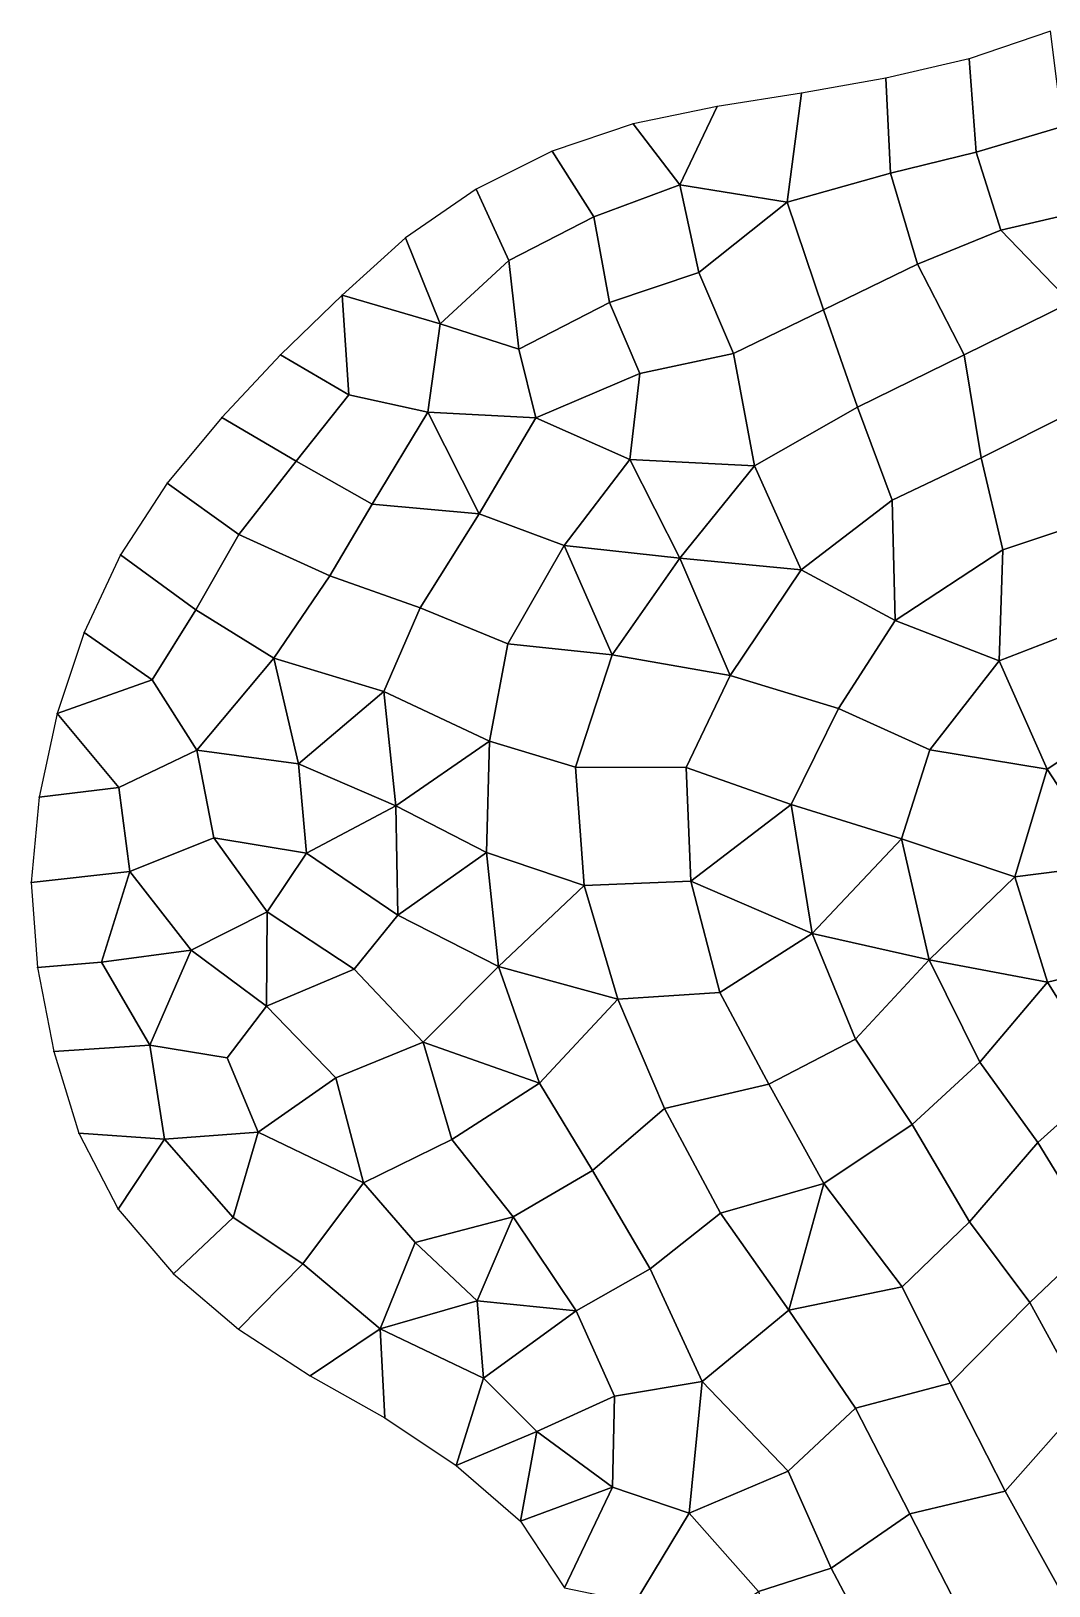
# Model space of a CAD drawing. Extents: x 380707 to 407438, y 6452841 to 6483357.
# Drawn here: x 388625 to 389694, y 6460444 to 6462076 of the extents above; entities that cross this region are included whole.
import ezdxf

# ---------------------------------------------------------------- set-up
doc = ezdxf.new("R2010")
doc.units = 0
for name, color, linetype in [('MESH_BOUND', 25, 'CONTINUOUS'), ('MESH_ELEMS', 18, 'CONTINUOUS'), ('MESH_NDSTRNGS', 17, 'CONTINUOUS'), ('MESH_NODES', 18, 'CONTINUOUS')]:
    doc.layers.add(name, color=color, linetype=linetype)

msp = doc.modelspace()

# ---------------------------------------------------------------- linework, layer by layer
at = {"layer": 'MESH_BOUND', "color": 25}
for points in [[(389695.659, 6462075.73, 2.086), (389610.525, 6462046.69, 0.976)], [(389610.525, 6462046.69, 0.976), (389523.02, 6462026.47, 2.156)], [(389523.02, 6462026.47, 2.156), (389434.493, 6462010.68, 1.408)], [(389434.493, 6462010.68, 1.408), (389345.648, 6461996.71, 0.567)], [(389345.648, 6461996.71, 0.567), (389257.548, 6461978.56, -0.469)], [(389257.548, 6461978.56, -0.469), (389172.577, 6461949.68, -0.459)], [(389172.577, 6461949.68, -0.459), (389092.59, 6461909.74, -0.526)], [(389092.59, 6461909.74, -0.526), (389018.619, 6461858.75, -0.293)], [(389018.619, 6461858.75, -0.293), (388951.879, 6461798.45, -0.091)], [(388951.879, 6461798.45, -0.091), (388887.391, 6461735.77, 0.456)], [(388887.391, 6461735.77, 0.456), (388825.812, 6461670.29, -0.223)], [(388825.812, 6461670.29, -0.223), (388768.214, 6461601.33, -0.468)], [(388768.214, 6461601.33, -0.468), (388719.257, 6461525.87, -1.069)], [(388719.257, 6461525.87, -1.069), (388681.218, 6461444.6, -0.613)], [(388681.218, 6461444.6, -0.613), (388652.776, 6461359.61, -0.475)], [(388652.776, 6461359.61, -0.475), (388633.765, 6461271.8, -0.302)], [(388633.765, 6461271.8, -0.302), (388625.359, 6461182.24, -0.295)], [(388625.359, 6461182.24, -0.295), (388632.24, 6461092.87, -0.336)], [(388632.24, 6461092.87, -0.336), (388649.137, 6461004.78, -0.487)], [(388649.137, 6461004.78, -0.487), (388675.566, 6460919.06, -0.673)], [(388675.566, 6460919.06, -0.673), (388716.92, 6460839.18, -0.722)], [(388716.92, 6460839.18, -0.722), (388774.988, 6460771.16, -1.362)], [(388774.988, 6460771.16, -1.362), (388843.197, 6460713.4, -1.882)], [(388843.197, 6460713.4, -1.882), (388918.585, 6460664.4, -1.271)], [(388918.585, 6460664.4, -1.271), (388996.971, 6460620.29, -0.011)], [(388996.971, 6460620.29, -0.011), (389071.702, 6460570.32, 1.483)], [(389071.702, 6460570.32, 1.483), (389139.14, 6460511.63, 1.967)], [(389139.14, 6460511.63, 1.967), (389185.513, 6460441.77, 0.373)]]:
    msp.add_polyline3d(points, dxfattribs=at)
at = {"layer": 'MESH_ELEMS', "color": 178}
for points in [[(389610.525, 6462046.69, 0.976), (389617.64, 6461948.67, -4.382), (389708.422, 6461975.64, -5.199), (389695.659, 6462075.73, 2.086)], [(389523.02, 6462026.47, 2.156), (389527.652, 6461926.44, -4), (389617.64, 6461948.67, -4.382), (389610.525, 6462046.69, 0.976)], [(389434.493, 6462010.68, 1.408), (389419.285, 6461896.12, -3.801), (389527.652, 6461926.44, -4), (389523.02, 6462026.47, 2.156)], [(389419.285, 6461896.12, -3.801), (389434.493, 6462010.68, 1.408), (389345.648, 6461996.71, 0.567), (389306.453, 6461914.21, -3.01)], [(389306.453, 6461914.21, -3.01), (389345.648, 6461996.71, 0.567), (389257.548, 6461978.56, -0.469), (389306.453, 6461914.21, -3.01)], [(389257.548, 6461978.56, -0.469), (389172.577, 6461949.68, -0.459), (389216.301, 6461880.91, -3.767), (389306.453, 6461914.21, -3.01)], [(389643.719, 6461866.76, -5.037), (389750.519, 6461891.69, -5.045), (389708.422, 6461975.64, -5.199), (389617.64, 6461948.67, -4.382)], [(389216.301, 6461880.91, -3.767), (389172.577, 6461949.68, -0.459), (389092.59, 6461909.74, -0.526), (389127.171, 6461835.03, -3.673)], [(389556.196, 6461831.13, -4.741), (389643.719, 6461866.76, -5.037), (389617.64, 6461948.67, -4.382), (389527.652, 6461926.44, -4)], [(389527.652, 6461926.44, -4), (389419.285, 6461896.12, -3.801), (389457.61, 6461783.12, -4.335), (389556.196, 6461831.13, -4.741)], [(389018.619, 6461858.75, -0.293), (389054.992, 6461768.63, -1.78), (389127.171, 6461835.03, -3.673), (389092.59, 6461909.74, -0.526)], [(389216.301, 6461880.91, -3.767), (389232.88, 6461790.94, -3.586), (389326.608, 6461822.21, -3.731), (389306.453, 6461914.21, -3.01)], [(389326.608, 6461822.21, -3.731), (389419.285, 6461896.12, -3.801), (389306.453, 6461914.21, -3.01), (389326.608, 6461822.21, -3.731)], [(389326.608, 6461822.21, -3.731), (389363.115, 6461737.32, -4.019), (389457.61, 6461783.12, -4.335), (389419.285, 6461896.12, -3.801)], [(389643.719, 6461866.76, -5.037), (389717, 6461791, -4.946), (389750.519, 6461891.69, -5.045), (389643.719, 6461866.76, -5.037)], [(389232.88, 6461790.94, -3.586), (389216.301, 6461880.91, -3.767), (389127.171, 6461835.03, -3.673), (389137.443, 6461741.84, -3.996)], [(388951.879, 6461798.45, -0.091), (389054.992, 6461768.63, -1.78), (389018.619, 6461858.75, -0.293), (388951.879, 6461798.45, -0.091)], [(389605.093, 6461735.92, -4.987), (389717, 6461791, -4.946), (389643.719, 6461866.76, -5.037), (389556.196, 6461831.13, -4.741)], [(389127.171, 6461835.03, -3.673), (389054.992, 6461768.63, -1.78), (389137.443, 6461741.84, -3.996), (389127.171, 6461835.03, -3.673)], [(389605.093, 6461735.92, -4.987), (389556.196, 6461831.13, -4.741), (389457.61, 6461783.12, -4.335), (389493.185, 6461680.84, -4.877)], [(389326.608, 6461822.21, -3.731), (389232.88, 6461790.94, -3.586), (389264.633, 6461716.25, -2.855), (389363.115, 6461737.32, -4.019)], [(388887.391, 6461735.77, 0.456), (388958.849, 6461693.82, -0.729), (388951.879, 6461798.45, -0.091), (388887.391, 6461735.77, 0.456)], [(388958.849, 6461693.82, -0.729), (389041.814, 6461675.8, -3.189), (389054.992, 6461768.63, -1.78), (388951.879, 6461798.45, -0.091)], [(389264.633, 6461716.25, -2.855), (389232.88, 6461790.94, -3.586), (389137.443, 6461741.84, -3.996), (389155.545, 6461669.83, -4.157)], [(389493.185, 6461680.84, -4.877), (389457.61, 6461783.12, -4.335), (389363.115, 6461737.32, -4.019), (389385.004, 6461619.43, -4.684)], [(389719.112, 6461676.16, -5.013), (389717, 6461791, -4.946), (389605.093, 6461735.92, -4.987), (389622.91, 6461627.78, -5.01)], [(389041.814, 6461675.8, -3.189), (389155.545, 6461669.83, -4.157), (389137.443, 6461741.84, -3.996), (389054.992, 6461768.63, -1.78)], [(388903.8, 6461624.24, -1.552), (388958.849, 6461693.82, -0.729), (388887.391, 6461735.77, 0.456), (388825.812, 6461670.29, -0.223)], [(389253.954, 6461625.94, -4.086), (389385.004, 6461619.43, -4.684), (389363.115, 6461737.32, -4.019), (389264.633, 6461716.25, -2.855)], [(389493.185, 6461680.84, -4.877), (389529.412, 6461583.33, -5.054), (389622.91, 6461627.78, -5.01), (389605.093, 6461735.92, -4.987)], [(389253.954, 6461625.94, -4.086), (389264.633, 6461716.25, -2.855), (389155.545, 6461669.83, -4.157), (389253.954, 6461625.94, -4.086)], [(388958.849, 6461693.82, -0.729), (388903.8, 6461624.24, -1.552), (388983.564, 6461579.07, -4.51), (389041.814, 6461675.8, -3.189)], [(389529.412, 6461583.33, -5.054), (389493.185, 6461680.84, -4.877), (389385.004, 6461619.43, -4.684), (389433.859, 6461510.43, -4.945)], [(388825.812, 6461670.29, -0.223), (388768.214, 6461601.33, -0.468), (388843.503, 6461547.45, -4.25), (388903.8, 6461624.24, -1.552)], [(388983.564, 6461579.07, -4.51), (389096.054, 6461569.04, -4.268), (389041.814, 6461675.8, -3.189), (388983.564, 6461579.07, -4.51)], [(389041.814, 6461675.8, -3.189), (389096.054, 6461569.04, -4.268), (389155.545, 6461669.83, -4.157), (389041.814, 6461675.8, -3.189)], [(389185.143, 6461535.88, -4.093), (389253.954, 6461625.94, -4.086), (389155.545, 6461669.83, -4.157), (389096.054, 6461569.04, -4.268)], [(389733.859, 6461560.71, -5.114), (389719.112, 6461676.16, -5.013), (389622.91, 6461627.78, -5.01), (389645.886, 6461531.4, -5.087)], [(388938.914, 6461503.96, -4.506), (388983.564, 6461579.07, -4.51), (388903.8, 6461624.24, -1.552), (388843.503, 6461547.45, -4.25)], [(389253.954, 6461625.94, -4.086), (389185.143, 6461535.88, -4.093), (389306.482, 6461522.52, -4.488), (389253.954, 6461625.94, -4.086)], [(389385.004, 6461619.43, -4.684), (389253.954, 6461625.94, -4.086), (389306.482, 6461522.52, -4.488), (389385.004, 6461619.43, -4.684)], [(389306.482, 6461522.52, -4.488), (389433.859, 6461510.43, -4.945), (389385.004, 6461619.43, -4.684), (389306.482, 6461522.52, -4.488)], [(389645.886, 6461531.4, -5.087), (389622.91, 6461627.78, -5.01), (389529.412, 6461583.33, -5.054), (389532.841, 6461457.13, -5.097)], [(388719.257, 6461525.87, -1.069), (388798.443, 6461468.33, -4.339), (388843.503, 6461547.45, -4.25), (388768.214, 6461601.33, -0.468)], [(389033.854, 6461470.24, -4.362), (389096.054, 6461569.04, -4.268), (388983.564, 6461579.07, -4.51), (388938.914, 6461503.96, -4.506)], [(389532.841, 6461457.13, -5.097), (389529.412, 6461583.33, -5.054), (389433.859, 6461510.43, -4.945), (389532.841, 6461457.13, -5.097)], [(389096.054, 6461569.04, -4.268), (389033.854, 6461470.24, -4.362), (389125.869, 6461432.75, -4.299), (389185.143, 6461535.88, -4.093)], [(388798.443, 6461468.33, -4.339), (388880.28, 6461417.49, -4.525), (388938.914, 6461503.96, -4.506), (388843.503, 6461547.45, -4.25)], [(389645.886, 6461531.4, -5.087), (389642.007, 6461414.75, -5.143), (389750.423, 6461456.66, -5.145), (389733.859, 6461560.71, -5.114)], [(389235.713, 6461421.07, -4.434), (389185.143, 6461535.88, -4.093), (389125.869, 6461432.75, -4.299), (389235.713, 6461421.07, -4.434)], [(389185.143, 6461535.88, -4.093), (389235.713, 6461421.07, -4.434), (389306.482, 6461522.52, -4.488), (389185.143, 6461535.88, -4.093)], [(389645.886, 6461531.4, -5.087), (389532.841, 6461457.13, -5.097), (389642.007, 6461414.75, -5.143), (389645.886, 6461531.4, -5.087)], [(388798.443, 6461468.33, -4.339), (388719.257, 6461525.87, -1.069), (388681.218, 6461444.6, -0.613), (388752.634, 6461394.9, -4.399)], [(389235.713, 6461421.07, -4.434), (389359.338, 6461399.46, -4.885), (389306.482, 6461522.52, -4.488), (389235.713, 6461421.07, -4.434)], [(389306.482, 6461522.52, -4.488), (389359.338, 6461399.46, -4.885), (389433.859, 6461510.43, -4.945), (389306.482, 6461522.52, -4.488)], [(388938.914, 6461503.96, -4.506), (388880.28, 6461417.49, -4.525), (388995.924, 6461382.43, -4.45), (389033.854, 6461470.24, -4.362)], [(389473.232, 6461364.76, -5.091), (389532.841, 6461457.13, -5.097), (389433.859, 6461510.43, -4.945), (389359.338, 6461399.46, -4.885)], [(388880.28, 6461417.49, -4.525), (388798.443, 6461468.33, -4.339), (388752.634, 6461394.9, -4.399), (388799.246, 6461320.85, -4.588)], [(389125.869, 6461432.75, -4.299), (389033.854, 6461470.24, -4.362), (388995.924, 6461382.43, -4.45), (389106.889, 6461330.57, -4.49)], [(389569.242, 6461321.18, -5.176), (389642.007, 6461414.75, -5.143), (389532.841, 6461457.13, -5.097), (389473.232, 6461364.76, -5.091)], [(389642.007, 6461414.75, -5.143), (389692.41, 6461300.87, -5.139), (389787.46, 6461363.79, -5.065), (389750.423, 6461456.66, -5.145)], [(388652.776, 6461359.61, -0.475), (388752.634, 6461394.9, -4.399), (388681.218, 6461444.6, -0.613), (388652.776, 6461359.61, -0.475)], [(389196.931, 6461302.97, -4.692), (389235.713, 6461421.07, -4.434), (389125.869, 6461432.75, -4.299), (389106.889, 6461330.57, -4.49)], [(388880.28, 6461417.49, -4.525), (388799.246, 6461320.85, -4.588), (388906.24, 6461306.65, -4.539), (388880.28, 6461417.49, -4.525)], [(388995.924, 6461382.43, -4.45), (388880.28, 6461417.49, -4.525), (388906.24, 6461306.65, -4.539), (388995.924, 6461382.43, -4.45)], [(389313.326, 6461302.68, -4.996), (389359.338, 6461399.46, -4.885), (389235.713, 6461421.07, -4.434), (389196.931, 6461302.97, -4.692)], [(389313.326, 6461302.68, -4.996), (389423.338, 6461263.8, -5.122), (389473.232, 6461364.76, -5.091), (389359.338, 6461399.46, -4.885)], [(389642.007, 6461414.75, -5.143), (389569.242, 6461321.18, -5.176), (389692.41, 6461300.87, -5.139), (389642.007, 6461414.75, -5.143)], [(388717.484, 6461281.68, -4.457), (388799.246, 6461320.85, -4.588), (388752.634, 6461394.9, -4.399), (388652.776, 6461359.61, -0.475)], [(388906.24, 6461306.65, -4.539), (389008.504, 6461262.72, -4.523), (388995.924, 6461382.43, -4.45), (388906.24, 6461306.65, -4.539)], [(389008.504, 6461262.72, -4.523), (389106.889, 6461330.57, -4.49), (388995.924, 6461382.43, -4.45), (389008.504, 6461262.72, -4.523)], [(388717.484, 6461281.68, -4.457), (388652.776, 6461359.61, -0.475), (388633.765, 6461271.8, -0.302), (388717.484, 6461281.68, -4.457)], [(389539.512, 6461228.07, -5.218), (389569.242, 6461321.18, -5.176), (389473.232, 6461364.76, -5.091), (389423.338, 6461263.8, -5.122)], [(389829.263, 6461266.25, -4.929), (389787.46, 6461363.79, -5.065), (389692.41, 6461300.87, -5.139), (389757.86, 6461200.6, -5.033)], [(388817.295, 6461228.8, -4.595), (388799.246, 6461320.85, -4.588), (388717.484, 6461281.68, -4.457), (388728.896, 6461193.72, -4.489)], [(388817.295, 6461228.8, -4.595), (388914.496, 6461212.92, -4.546), (388906.24, 6461306.65, -4.539), (388799.246, 6461320.85, -4.588)], [(389106.889, 6461330.57, -4.49), (389008.504, 6461262.72, -4.523), (389103.725, 6461213.67, -4.576), (389106.889, 6461330.57, -4.49)], [(389103.725, 6461213.67, -4.576), (389206.068, 6461178.87, -4.911), (389196.931, 6461302.97, -4.692), (389106.889, 6461330.57, -4.49)], [(389658.4, 6461188.13, -5.195), (389692.41, 6461300.87, -5.139), (389569.242, 6461321.18, -5.176), (389539.512, 6461228.07, -5.218)], [(388906.24, 6461306.65, -4.539), (388914.496, 6461212.92, -4.546), (389008.504, 6461262.72, -4.523), (388906.24, 6461306.65, -4.539)], [(389313.326, 6461302.68, -4.996), (389196.931, 6461302.97, -4.692), (389206.068, 6461178.87, -4.911), (389318.2, 6461183.58, -5.096)], [(389313.326, 6461302.68, -4.996), (389318.2, 6461183.58, -5.096), (389423.338, 6461263.8, -5.122), (389313.326, 6461302.68, -4.996)], [(389757.86, 6461200.6, -5.033), (389692.41, 6461300.87, -5.139), (389658.4, 6461188.13, -5.195), (389757.86, 6461200.6, -5.033)], [(388633.765, 6461271.8, -0.302), (388625.359, 6461182.24, -0.295), (388728.896, 6461193.72, -4.489), (388717.484, 6461281.68, -4.457)], [(389008.504, 6461262.72, -4.523), (388914.496, 6461212.92, -4.546), (389010.499, 6461147.91, -4.556), (389008.504, 6461262.72, -4.523)], [(389008.504, 6461262.72, -4.523), (389010.499, 6461147.91, -4.556), (389103.725, 6461213.67, -4.576), (389008.504, 6461262.72, -4.523)], [(389423.338, 6461263.8, -5.122), (389318.2, 6461183.58, -5.096), (389445.707, 6461128.58, -5.164), (389423.338, 6461263.8, -5.122)], [(389423.338, 6461263.8, -5.122), (389445.707, 6461128.58, -5.164), (389539.512, 6461228.07, -5.218), (389423.338, 6461263.8, -5.122)], [(388793.519, 6461111.05, -4.584), (388873.263, 6461151.4, -4.551), (388817.295, 6461228.8, -4.595), (388728.896, 6461193.72, -4.489)], [(388873.263, 6461151.4, -4.551), (388914.496, 6461212.92, -4.546), (388817.295, 6461228.8, -4.595), (388873.263, 6461151.4, -4.551)], [(389568.435, 6461100.81, -5.259), (389539.512, 6461228.07, -5.218), (389445.707, 6461128.58, -5.164), (389568.435, 6461100.81, -5.259)], [(389539.512, 6461228.07, -5.218), (389568.435, 6461100.81, -5.259), (389658.4, 6461188.13, -5.195), (389539.512, 6461228.07, -5.218)], [(388964.494, 6461091.06, -4.613), (389010.499, 6461147.91, -4.556), (388914.496, 6461212.92, -4.546), (388873.263, 6461151.4, -4.551)], [(389010.499, 6461147.91, -4.556), (389116.095, 6461094.04, -4.765), (389103.725, 6461213.67, -4.576), (389010.499, 6461147.91, -4.556)], [(389116.095, 6461094.04, -4.765), (389206.068, 6461178.87, -4.911), (389103.725, 6461213.67, -4.576), (389116.095, 6461094.04, -4.765)], [(388699.153, 6461098.38, -4.423), (388728.896, 6461193.72, -4.489), (388625.359, 6461182.24, -0.295), (388632.24, 6461092.87, -0.336)], [(388699.153, 6461098.38, -4.423), (388793.519, 6461111.05, -4.584), (388728.896, 6461193.72, -4.489), (388699.153, 6461098.38, -4.423)], [(389692.674, 6461077.57, -5.074), (389658.4, 6461188.13, -5.195), (389568.435, 6461100.81, -5.259), (389692.674, 6461077.57, -5.074)], [(389692.674, 6461077.57, -5.074), (389799.088, 6461102.71, -4.812), (389757.86, 6461200.6, -5.033), (389658.4, 6461188.13, -5.195)], [(389206.068, 6461178.87, -4.911), (389116.095, 6461094.04, -4.765), (389241.394, 6461059.65, -5.147), (389206.068, 6461178.87, -4.911)], [(389241.394, 6461059.65, -5.147), (389348.765, 6461066.68, -5.261), (389318.2, 6461183.58, -5.096), (389206.068, 6461178.87, -4.911)], [(389445.707, 6461128.58, -5.164), (389318.2, 6461183.58, -5.096), (389348.765, 6461066.68, -5.261), (389445.707, 6461128.58, -5.164)], [(388873.263, 6461151.4, -4.551), (388793.519, 6461111.05, -4.584), (388872.667, 6461052.3, -4.529), (388873.263, 6461151.4, -4.551)], [(388964.494, 6461091.06, -4.613), (388873.263, 6461151.4, -4.551), (388872.667, 6461052.3, -4.529), (388964.494, 6461091.06, -4.613)], [(389037.163, 6461014.6, -4.657), (389116.095, 6461094.04, -4.765), (389010.499, 6461147.91, -4.556), (388964.494, 6461091.06, -4.613)], [(389348.765, 6461066.68, -5.261), (389399.925, 6460970.39, -5.423), (389490.89, 6461017.71, -5.328), (389445.707, 6461128.58, -5.164)], [(389568.435, 6461100.81, -5.259), (389445.707, 6461128.58, -5.164), (389490.89, 6461017.71, -5.328), (389568.435, 6461100.81, -5.259)], [(388699.153, 6461098.38, -4.423), (388750.035, 6461011.4, -4.423), (388793.519, 6461111.05, -4.584), (388699.153, 6461098.38, -4.423)], [(388793.519, 6461111.05, -4.584), (388750.035, 6461011.4, -4.423), (388831.356, 6460997.91, -4.513), (388872.667, 6461052.3, -4.529)], [(388649.137, 6461004.78, -0.487), (388750.035, 6461011.4, -4.423), (388699.153, 6461098.38, -4.423), (388632.24, 6461092.87, -0.336)], [(388945.262, 6460977.15, -4.53), (389037.163, 6461014.6, -4.657), (388964.494, 6461091.06, -4.613), (388872.667, 6461052.3, -4.529)], [(389159.203, 6460971.62, -5.037), (389116.095, 6461094.04, -4.765), (389037.163, 6461014.6, -4.657), (389159.203, 6460971.62, -5.037)], [(389159.203, 6460971.62, -5.037), (389241.394, 6461059.65, -5.147), (389116.095, 6461094.04, -4.765), (389159.203, 6460971.62, -5.037)], [(389490.89, 6461017.71, -5.328), (389550.704, 6460927.95, -5.401), (389621.79, 6460993.64, -5.237), (389568.435, 6461100.81, -5.259)], [(389692.674, 6461077.57, -5.074), (389568.435, 6461100.81, -5.259), (389621.79, 6460993.64, -5.237), (389692.674, 6461077.57, -5.074)], [(389692.674, 6461077.57, -5.074), (389756.531, 6460975.42, -4.478), (389799.088, 6461102.71, -4.812), (389692.674, 6461077.57, -5.074)], [(389756.531, 6460975.42, -4.478), (389692.674, 6461077.57, -5.074), (389621.79, 6460993.64, -5.237), (389682.582, 6460909.3, -3.999)], [(389290.329, 6460944.95, -5.466), (389241.394, 6461059.65, -5.147), (389159.203, 6460971.62, -5.037), (389215.061, 6460879.81, -5.311)], [(389290.329, 6460944.95, -5.466), (389399.925, 6460970.39, -5.423), (389348.765, 6461066.68, -5.261), (389241.394, 6461059.65, -5.147)], [(388945.262, 6460977.15, -4.53), (388872.667, 6461052.3, -4.529), (388831.356, 6460997.91, -4.513), (388863.794, 6460920, -4.46)], [(388750.035, 6461011.4, -4.423), (388649.137, 6461004.78, -0.487), (388675.566, 6460919.06, -0.673), (388765.405, 6460912.74, -4.293)], [(388831.356, 6460997.91, -4.513), (388750.035, 6461011.4, -4.423), (388765.405, 6460912.74, -4.293), (388863.794, 6460920, -4.46)], [(389067.353, 6460912.39, -4.734), (389037.163, 6461014.6, -4.657), (388945.262, 6460977.15, -4.53), (388974.378, 6460866.74, -4.614)], [(389067.353, 6460912.39, -4.734), (389159.203, 6460971.62, -5.037), (389037.163, 6461014.6, -4.657), (389067.353, 6460912.39, -4.734)], [(389550.704, 6460927.95, -5.401), (389490.89, 6461017.71, -5.328), (389399.925, 6460970.39, -5.423), (389457.945, 6460866.01, -5.63)], [(389682.582, 6460909.3, -3.999), (389621.79, 6460993.64, -5.237), (389550.704, 6460927.95, -5.401), (389610.883, 6460825.83, -4.292)], [(388974.378, 6460866.74, -4.614), (388945.262, 6460977.15, -4.53), (388863.794, 6460920, -4.46), (388974.378, 6460866.74, -4.614)], [(389682.582, 6460909.3, -3.999), (389744.608, 6460808.12, -1.981), (389815.461, 6460875.08, -1.591), (389756.531, 6460975.42, -4.478)], [(389215.061, 6460879.81, -5.311), (389159.203, 6460971.62, -5.037), (389067.353, 6460912.39, -4.734), (389131.485, 6460831.08, -5.008)], [(389399.925, 6460970.39, -5.423), (389290.329, 6460944.95, -5.466), (389349.255, 6460835.06, -5.858), (389457.945, 6460866.01, -5.63)], [(389349.255, 6460835.06, -5.858), (389290.329, 6460944.95, -5.466), (389215.061, 6460879.81, -5.311), (389275.594, 6460776.58, -5.72)], [(389457.945, 6460866.01, -5.63), (389540.13, 6460757.65, -5.01), (389610.883, 6460825.83, -4.292), (389550.704, 6460927.95, -5.401)], [(388675.566, 6460919.06, -0.673), (388716.92, 6460839.18, -0.722), (388765.405, 6460912.74, -4.293), (388675.566, 6460919.06, -0.673)], [(388837.459, 6460830.49, -4.181), (388765.405, 6460912.74, -4.293), (388716.92, 6460839.18, -0.722), (388774.988, 6460771.16, -1.362)], [(388765.405, 6460912.74, -4.293), (388837.459, 6460830.49, -4.181), (388863.794, 6460920, -4.46), (388765.405, 6460912.74, -4.293)], [(388837.459, 6460830.49, -4.181), (388910.675, 6460781.76, -4.12), (388974.378, 6460866.74, -4.614), (388863.794, 6460920, -4.46)], [(389028.811, 6460804.28, -4.807), (389131.485, 6460831.08, -5.008), (389067.353, 6460912.39, -4.734), (388974.378, 6460866.74, -4.614)], [(389610.883, 6460825.83, -4.292), (389674.099, 6460741.22, -2.648), (389744.608, 6460808.12, -1.981), (389682.582, 6460909.3, -3.999)], [(389215.061, 6460879.81, -5.311), (389131.485, 6460831.08, -5.008), (389197.628, 6460732.47, -5.395), (389275.594, 6460776.58, -5.72)], [(388910.675, 6460781.76, -4.12), (388991.893, 6460713.62, -3.215), (389028.811, 6460804.28, -4.807), (388974.378, 6460866.74, -4.614)], [(389349.255, 6460835.06, -5.858), (389420.929, 6460733.2, -6.349), (389457.945, 6460866.01, -5.63), (389349.255, 6460835.06, -5.858)], [(389420.929, 6460733.2, -6.349), (389540.13, 6460757.65, -5.01), (389457.945, 6460866.01, -5.63), (389420.929, 6460733.2, -6.349)], [(388837.459, 6460830.49, -4.181), (388774.988, 6460771.16, -1.362), (388843.197, 6460713.4, -1.882), (388910.675, 6460781.76, -4.12)], [(389131.485, 6460831.08, -5.008), (389028.811, 6460804.28, -4.807), (389093.732, 6460743.12, -4.71), (389131.485, 6460831.08, -5.008)], [(389197.628, 6460732.47, -5.395), (389131.485, 6460831.08, -5.008), (389093.732, 6460743.12, -4.71), (389197.628, 6460732.47, -5.395)], [(389275.594, 6460776.58, -5.72), (389330.092, 6460658.15, -6.234), (389420.929, 6460733.2, -6.349), (389349.255, 6460835.06, -5.858)], [(389540.13, 6460757.65, -5.01), (389590.464, 6460656.48, -5.316), (389674.099, 6460741.22, -2.648), (389610.883, 6460825.83, -4.292)], [(389028.811, 6460804.28, -4.807), (388991.893, 6460713.62, -3.215), (389093.732, 6460743.12, -4.71), (389028.811, 6460804.28, -4.807)], [(389804.627, 6460705.87, -1.71), (389744.608, 6460808.12, -1.981), (389674.099, 6460741.22, -2.648), (389731.253, 6460636.97, -2.51)], [(388918.585, 6460664.4, -1.271), (388991.893, 6460713.62, -3.215), (388910.675, 6460781.76, -4.12), (388843.197, 6460713.4, -1.882)], [(389275.594, 6460776.58, -5.72), (389197.628, 6460732.47, -5.395), (389238.167, 6460643.04, -5.358), (389330.092, 6460658.15, -6.234)], [(389540.13, 6460757.65, -5.01), (389420.929, 6460733.2, -6.349), (389491.024, 6460630.35, -6.725), (389590.464, 6460656.48, -5.316)], [(389093.732, 6460743.12, -4.71), (388991.893, 6460713.62, -3.215), (389100.498, 6460661.77, -3.015), (389093.732, 6460743.12, -4.71)], [(389100.498, 6460661.77, -3.015), (389197.628, 6460732.47, -5.395), (389093.732, 6460743.12, -4.71), (389100.498, 6460661.77, -3.015)], [(389238.167, 6460643.04, -5.358), (389197.628, 6460732.47, -5.395), (389100.498, 6460661.77, -3.015), (389156.568, 6460605.71, -2.42)], [(389491.024, 6460630.35, -6.725), (389420.929, 6460733.2, -6.349), (389330.092, 6460658.15, -6.234), (389420.385, 6460564.1, -6.819)], [(389590.464, 6460656.48, -5.316), (389648.185, 6460543.26, -5.644), (389731.253, 6460636.97, -2.51), (389674.099, 6460741.22, -2.648)], [(388991.893, 6460713.62, -3.215), (388918.585, 6460664.4, -1.271), (388996.971, 6460620.29, -0.011), (388991.893, 6460713.62, -3.215)], [(388996.971, 6460620.29, -0.011), (389071.702, 6460570.32, 1.483), (389100.498, 6460661.77, -3.015), (388991.893, 6460713.62, -3.215)], [(389100.498, 6460661.77, -3.015), (389071.702, 6460570.32, 1.483), (389156.568, 6460605.71, -2.42), (389100.498, 6460661.77, -3.015)], [(389316.43, 6460520.22, -2.607), (389330.092, 6460658.15, -6.234), (389238.167, 6460643.04, -5.358), (389235.894, 6460547.49, -2.216)], [(389420.385, 6460564.1, -6.819), (389330.092, 6460658.15, -6.234), (389316.43, 6460520.22, -2.607), (389420.385, 6460564.1, -6.819)], [(389548.127, 6460519.46, -6.672), (389648.185, 6460543.26, -5.644), (389590.464, 6460656.48, -5.316), (389491.024, 6460630.35, -6.725)], [(389235.894, 6460547.49, -2.216), (389238.167, 6460643.04, -5.358), (389156.568, 6460605.71, -2.42), (389235.894, 6460547.49, -2.216)], [(389648.185, 6460543.26, -5.644), (389709.186, 6460433.72, -6.053), (389789.506, 6460514.84, -3.395), (389731.253, 6460636.97, -2.51)], [(389420.385, 6460564.1, -6.819), (389465.462, 6460462.52, -6.835), (389548.127, 6460519.46, -6.672), (389491.024, 6460630.35, -6.725)], [(389156.568, 6460605.71, -2.42), (389071.702, 6460570.32, 1.483), (389139.14, 6460511.63, 1.967), (389156.568, 6460605.71, -2.42)], [(389235.894, 6460547.49, -2.216), (389156.568, 6460605.71, -2.42), (389139.14, 6460511.63, 1.967), (389235.894, 6460547.49, -2.216)], [(389420.385, 6460564.1, -6.819), (389316.43, 6460520.22, -2.607), (389389.197, 6460437.82, -1.181), (389465.462, 6460462.52, -6.835)], [(389185.513, 6460441.77, 0.373), (389235.894, 6460547.49, -2.216), (389139.14, 6460511.63, 1.967), (389185.513, 6460441.77, 0.373)], [(389259.682, 6460426.2, -0.155), (389316.43, 6460520.22, -2.607), (389235.894, 6460547.49, -2.216), (389185.513, 6460441.77, 0.373)], [(389605.23, 6460408.57, -6.708), (389709.186, 6460433.72, -6.053), (389648.185, 6460543.26, -5.644), (389548.127, 6460519.46, -6.672)], [(389389.197, 6460437.82, -1.181), (389316.43, 6460520.22, -2.607), (389259.682, 6460426.2, -0.155), (389318.236, 6460389, -0.446)], [(389605.23, 6460408.57, -6.708), (389548.127, 6460519.46, -6.672), (389465.462, 6460462.52, -6.835), (389520.515, 6460358.39, -6.112)], [(389465.462, 6460462.52, -6.835), (389389.197, 6460437.82, -1.181), (389427.035, 6460323.09, -0.747), (389520.515, 6460358.39, -6.112)]]:
    msp.add_3dface(points, dxfattribs=at)
at = {"layer": 'MESH_NDSTRNGS', "color": 17}
for points in [[(388719.257, 6461525.87, -1.069), (388798.443, 6461468.33, -4.339)], [(388798.443, 6461468.33, -4.339), (388880.28, 6461417.49, -4.525)], [(388880.28, 6461417.49, -4.525), (388995.924, 6461382.43, -4.45)], [(388995.924, 6461382.43, -4.45), (389008.504, 6461262.72, -4.523)], [(389008.504, 6461262.72, -4.523), (389103.725, 6461213.67, -4.576)], [(389103.725, 6461213.67, -4.576), (389116.095, 6461094.04, -4.765)], [(389116.095, 6461094.04, -4.765), (389159.203, 6460971.62, -5.037)], [(389159.203, 6460971.62, -5.037), (389215.061, 6460879.81, -5.311)], [(389215.061, 6460879.81, -5.311), (389275.594, 6460776.58, -5.72)], [(389275.594, 6460776.58, -5.72), (389330.092, 6460658.15, -6.234)], [(389330.092, 6460658.15, -6.234), (389238.167, 6460643.04, -5.358)], [(389238.167, 6460643.04, -5.358), (389235.894, 6460547.49, -2.216)], [(389235.894, 6460547.49, -2.216), (389139.14, 6460511.63, 1.967)]]:
    msp.add_polyline3d(points, dxfattribs=at)
for p in [(388719.257, 6461525.87, -1.069), (388798.443, 6461468.33, -4.339), (388880.28, 6461417.49, -4.525), (388995.924, 6461382.43, -4.45), (389008.504, 6461262.72, -4.523), (389103.725, 6461213.67, -4.576), (389116.095, 6461094.04, -4.765), (389159.203, 6460971.62, -5.037), (389215.061, 6460879.81, -5.311), (389275.594, 6460776.58, -5.72), (389330.092, 6460658.15, -6.234), (389238.167, 6460643.04, -5.358), (389235.894, 6460547.49, -2.216), (389139.14, 6460511.63, 1.967)]:
    msp.add_point(p, dxfattribs=at)
at = {"layer": 'MESH_NODES', "color": 18}
for p in [(389610.525, 6462046.69, 0.976), (389523.02, 6462026.47, 2.156), (389434.493, 6462010.68, 1.408), (389345.648, 6461996.71, 0.567), (389257.548, 6461978.56, -0.469), (389172.577, 6461949.68, -0.459), (389617.64, 6461948.67, -4.382), (389527.652, 6461926.44, -4), (389092.59, 6461909.74, -0.526), (389306.453, 6461914.21, -3.01), (389419.285, 6461896.12, -3.801), (389216.301, 6461880.91, -3.767), (389018.619, 6461858.75, -0.293), (389643.719, 6461866.76, -5.037), (389127.171, 6461835.03, -3.673), (389556.196, 6461831.13, -4.741), (389326.608, 6461822.21, -3.731), (388951.879, 6461798.45, -0.091), (389232.88, 6461790.94, -3.586), (389457.61, 6461783.12, -4.335), (389054.992, 6461768.63, -1.78), (388887.391, 6461735.77, 0.456), (389137.443, 6461741.84, -3.996), (389363.115, 6461737.32, -4.019), (389605.093, 6461735.92, -4.987), (389264.633, 6461716.25, -2.855), (388958.849, 6461693.82, -0.729), (389493.185, 6461680.84, -4.877), (388825.812, 6461670.29, -0.223), (389041.814, 6461675.8, -3.189), (389155.545, 6461669.83, -4.157), (388903.8, 6461624.24, -1.552), (389253.954, 6461625.94, -4.086), (389385.004, 6461619.43, -4.684), (389622.91, 6461627.78, -5.01), (388768.214, 6461601.33, -0.468), (388983.564, 6461579.07, -4.51), (389529.412, 6461583.33, -5.054), (389096.054, 6461569.04, -4.268), (388843.503, 6461547.45, -4.25), (389185.143, 6461535.88, -4.093), (389645.886, 6461531.4, -5.087), (388719.257, 6461525.87, -1.069), (389306.482, 6461522.52, -4.488), (388938.914, 6461503.96, -4.506), (389433.859, 6461510.43, -4.945), (388798.443, 6461468.33, -4.339), (389033.854, 6461470.24, -4.362), (389532.841, 6461457.13, -5.097), (388681.218, 6461444.6, -0.613), (389125.869, 6461432.75, -4.299), (388880.28, 6461417.49, -4.525), (389235.713, 6461421.07, -4.434), (389359.338, 6461399.46, -4.885), (389642.007, 6461414.75, -5.143), (388752.634, 6461394.9, -4.399), (388995.924, 6461382.43, -4.45), (388652.776, 6461359.61, -0.475), (389473.232, 6461364.76, -5.091), (388799.246, 6461320.85, -4.588), (389106.889, 6461330.57, -4.49), (389569.242, 6461321.18, -5.176), (388906.24, 6461306.65, -4.539), (389196.931, 6461302.97, -4.692), (389313.326, 6461302.68, -4.996), (389692.41, 6461300.87, -5.139), (388633.765, 6461271.8, -0.302), (388717.484, 6461281.68, -4.457), (389008.504, 6461262.72, -4.523), (389423.338, 6461263.8, -5.122), (388817.295, 6461228.8, -4.595), (389539.512, 6461228.07, -5.218), (388914.496, 6461212.92, -4.546), (389103.725, 6461213.67, -4.576), (388728.896, 6461193.72, -4.489), (389658.4, 6461188.13, -5.195), (388625.359, 6461182.24, -0.295), (389206.068, 6461178.87, -4.911), (389318.2, 6461183.58, -5.096), (388873.263, 6461151.4, -4.551), (389010.499, 6461147.91, -4.556), (389445.707, 6461128.58, -5.164), (388793.519, 6461111.05, -4.584), (388632.24, 6461092.87, -0.336), (388699.153, 6461098.38, -4.423), (388964.494, 6461091.06, -4.613), (389116.095, 6461094.04, -4.765), (389568.435, 6461100.81, -5.259), (389692.674, 6461077.57, -5.074), (389241.394, 6461059.65, -5.147), (389348.765, 6461066.68, -5.261), (388872.667, 6461052.3, -4.529), (388750.035, 6461011.4, -4.423), (389037.163, 6461014.6, -4.657), (389490.89, 6461017.71, -5.328), (388649.137, 6461004.78, -0.487), (388831.356, 6460997.91, -4.513), (389621.79, 6460993.64, -5.237), (388945.262, 6460977.15, -4.53), (389159.203, 6460971.62, -5.037), (389399.925, 6460970.39, -5.423), (389290.329, 6460944.95, -5.466), (389550.704, 6460927.95, -5.401), (388675.566, 6460919.06, -0.673), (388765.405, 6460912.74, -4.293), (388863.794, 6460920, -4.46), (389067.353, 6460912.39, -4.734), (389682.582, 6460909.3, -3.999), (389215.061, 6460879.81, -5.311), (388974.378, 6460866.74, -4.614), (389457.945, 6460866.01, -5.63), (388716.92, 6460839.18, -0.722), (388837.459, 6460830.49, -4.181), (389131.485, 6460831.08, -5.008), (389349.255, 6460835.06, -5.858), (389610.883, 6460825.83, -4.292), (389028.811, 6460804.28, -4.807), (388910.675, 6460781.76, -4.12), (388774.988, 6460771.16, -1.362), (389275.594, 6460776.58, -5.72), (389540.13, 6460757.65, -5.01), (389093.732, 6460743.12, -4.71), (389197.628, 6460732.47, -5.395), (389420.929, 6460733.2, -6.349), (389674.099, 6460741.22, -2.648), (388843.197, 6460713.4, -1.882), (388991.893, 6460713.62, -3.215), (388918.585, 6460664.4, -1.271), (389100.498, 6460661.77, -3.015), (389330.092, 6460658.15, -6.234), (389590.464, 6460656.48, -5.316), (389238.167, 6460643.04, -5.358), (388996.971, 6460620.29, -0.011), (389491.024, 6460630.35, -6.725), (389156.568, 6460605.71, -2.42), (389071.702, 6460570.32, 1.483), (389420.385, 6460564.1, -6.819), (389235.894, 6460547.49, -2.216), (389648.185, 6460543.26, -5.644), (389316.43, 6460520.22, -2.607), (389548.127, 6460519.46, -6.672), (389139.14, 6460511.63, 1.967), (389465.462, 6460462.52, -6.835)]:
    msp.add_point(p, dxfattribs=at)

doc.saveas('drawing.dxf')
